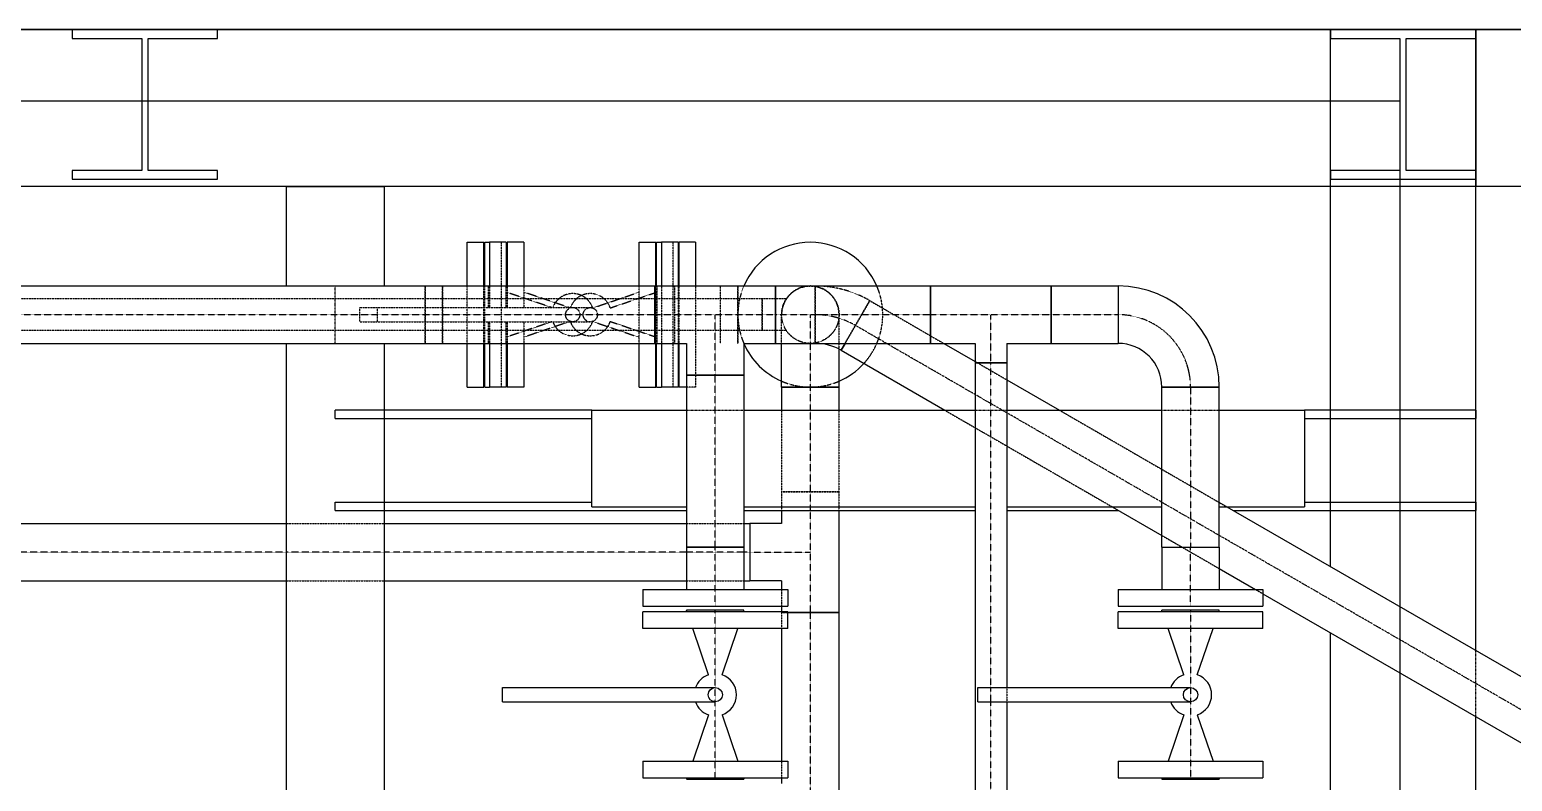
# Model space of a CAD drawing. Header units: millimetres. Extents: x -10011772 to -8149599, y 2847708 to 3434448.
# Drawn here: x -9494267 to -9491147, y 3209481 to 3211063 of the extents above; entities that cross this region are included whole.
import ezdxf

# ---------------------------------------------------------------- set-up
doc = ezdxf.new("R2010")
doc.units = ezdxf.units.MM
for name, pattern in [('DASHDOT2', [0.5, 0.25, -0.125, 0, -0.125]), ('DIVIDE2', [0.625, 0.25, -0.125, 0, -0.125, 0, -0.125]), ('HIDDEN2', [0.1875, 0.125, -0.0625])]:
    doc.linetypes.add(name, pattern=pattern)
doc.layers.add('总平面底图', color=9, linetype='Continuous')

# ---------------------------------------------------------------- blocks, each defined once
blk = doc.blocks.new('总平面底图 爆炸危险区 LOCATION I')
at = {"layer": '总平面底图'}
blk.add_line((224314.9, 141807.7), (231014.9, 141807.7), dxfattribs=at)
at = {"layer": '总平面底图', "linetype": 'Continuous'}
for p, q in [((229114.9, 141807.7), (226219.2, 141807.7)), ((227638.4, 141807.7), (227638.4, 141798.4)), ((227791.3, 141807.7), (227638.4, 141807.7)), ((227791.3, 141798.4), (227791.3, 141807.7)), ((228962, 141807.7), (228962, 141798.4)), ((229114.9, 141807.7), (228962, 141807.7)), ((228962, 141807.7), (229114.9, 141807.7)), ((228962, 141242.7), (228962, 141807.7)), ((229114.9, 141798.4), (229114.9, 141807.7)), ((229803.9, 141807.7), (229114.9, 141807.7)), ((229114.9, 141154.4), (229114.9, 141807.7)), ((229114.9, 141807.7), (229114.9, 141642.6)), ((227638.4, 141798.4), (227711.6, 141798.4)), ((227711.6, 141798.4), (227711.6, 141659.5)), ((227718.2, 141798.4), (227791.3, 141798.4)), ((227718.2, 141659.5), (227718.2, 141798.4)), ((228962, 141798.4), (229035.1, 141798.4)), ((229035.1, 141798.4), (229035.1, 141659.5)), ((229041.7, 141659.5), (229041.7, 141798.4)), ((229041.7, 141798.4), (229114.9, 141798.4)), ((224394.6, 141732.8), (229035.2, 141732.8)), ((229035.2, 141732.8), (229035.2, 140505.3)), ((227638.4, 141659.5), (227638.4, 141650.2)), ((227711.6, 141659.5), (227638.4, 141659.5)), ((227638.4, 141650.2), (227791.3, 141650.2)), ((227791.3, 141659.5), (227718.2, 141659.5)), ((227791.3, 141650.2), (227791.3, 141659.5)), ((229035.1, 141659.5), (228962, 141659.5)), ((228962, 141659.5), (228962, 141650.2)), ((228962, 141650.2), (229114.9, 141650.2)), ((229114.9, 141659.5), (229041.7, 141659.5)), ((229114.9, 141650.2), (229114.9, 141659.5)), ((229114.9, 141642.6), (224776.5, 141642.6)), ((227863.3, 141642.6), (227863.3, 141537.9)), ((227863.3, 141642.6), (227966.4, 141642.6)), ((227966.4, 141642.6), (227966.4, 141537.9)), ((229898.2, 141642.6), (229114.9, 141642.6)), ((228054, 141537.9), (228054, 141583.9)), ((228054, 141583.9), (228071.5, 141583.9)), ((228071.5, 141537.9), (228071.5, 141583.9)), ((228072.5, 141537.9), (228072.5, 141583.9)), ((228072.5, 141583.9), (228077.5, 141583.9)), ((228077.5, 141583.9), (228077.5, 141537.9)), ((228095, 141583.9), (228077.5, 141583.9)), ((228095, 141583.9), (228095, 141537.9)), ((228096, 141583.9), (228096, 141537.9)), ((228113.5, 141583.9), (228096, 141583.9)), ((228113.5, 141583.9), (228113.5, 141537.9)), ((228234.7, 141537.9), (228234.7, 141583.9)), ((228234.7, 141583.9), (228252.3, 141583.9)), ((228252.3, 141537.9), (228252.3, 141583.9)), ((228253.2, 141537.9), (228253.2, 141583.9)), ((228253.2, 141583.9), (228258.2, 141583.9)), ((228258.2, 141583.9), (228258.2, 141537.9)), ((228275.8, 141583.9), (228258.2, 141583.9)), ((228275.8, 141583.9), (228275.8, 141537.9)), ((228276.7, 141583.9), (228276.7, 141537.9)), ((228294.2, 141583.9), (228276.7, 141583.9)), ((228294.2, 141583.9), (228294.2, 141537.9)), ((224376.9, 141537.9), (228251.4, 141537.9)), ((228251.4, 141477.5), (228251.4, 141537.9)), ((228251.4, 141537.9), (228378.4, 141537.9)), ((228251.4, 141537.9), (228251.4, 141477.5)), ((228378.4, 141477.5), (228378.4, 141537.9)), ((228378.4, 141537.9), (228378.4, 141507.7)), ((228378.4, 141537.9), (228541.4, 141537.9)), ((228378.4, 141537.9), (228378.4, 141537.9)), ((228541.4, 141537.9), (228541.4, 141507.7)), ((228541.4, 141477.5), (228541.4, 141537.9)), ((228541.4, 141537.9), (228668.4, 141537.9)), ((228668.4, 141537.9), (228668.4, 141507.7)), ((228668.4, 141537.9), (228738.7, 141537.9)), ((228668.4, 141477.5), (228668.4, 141537.9)), ((228738.7, 141537.9), (228738.7, 141477.5)), ((228738.7, 141537.9), (228738.7, 141507.7)), ((228378.4, 141507.7), (228378.4, 141477.5)), ((228541.4, 141507.7), (228541.4, 141477.5)), ((228668.4, 141507.7), (228668.4, 141477.5)), ((228738.7, 141507.7), (228738.7, 141477.5)), ((224376.9, 141477.5), (228251.4, 141477.5)), ((227863.3, 141477.5), (227863.3, 140487.9)), ((227966.4, 141477.5), (227966.4, 140487.9)), ((228054, 141431.5), (228054, 141477.5)), ((228071.5, 141431.5), (228071.5, 141477.5)), ((228072.5, 141431.5), (228072.5, 141477.5)), ((228077.5, 141477.5), (228077.5, 141431.5)), ((228095, 141477.5), (228095, 141431.5)), ((228096, 141477.5), (228096, 141431.5)), ((228113.5, 141477.5), (228113.5, 141431.5)), ((228234.7, 141431.5), (228234.7, 141477.5)), ((228251.4, 141477.5), (228284.7, 141477.5)), ((228252.3, 141431.5), (228252.3, 141477.5)), ((228253.2, 141431.5), (228253.2, 141477.5)), ((228258.2, 141477.5), (228258.2, 141431.5)), ((228275.8, 141477.5), (228275.8, 141431.5)), ((228276.7, 141477.5), (228276.7, 141431.5)), ((228284.7, 141477.5), (228284.7, 141444.2)), ((228345, 141477.5), (228378.4, 141477.5)), ((228345, 141477.5), (228345, 141444.2)), ((228378.4, 141477.5), (228541.4, 141477.5)), ((228378.4, 141477.5), (228378.4, 141477.5)), ((228384.7, 141431.5), (228384.7, 141477.5)), ((228451.4, 141477.5), (228447.2, 141470.2)), ((228447.2, 141470.2), (228451.4, 141477.5)), ((228541.4, 141477.5), (228588.2, 141477.5)), ((228555.2, 141477.5), (228588.2, 141458.5)), ((228588.2, 141477.5), (228588.2, 141456.9)), ((228621.6, 141477.5), (228668.4, 141477.5)), ((228621.6, 141477.5), (228621.6, 141456.9)), ((228668.4, 141477.5), (228738.7, 141477.5)), ((228445, 141471.4), (228445, 141431.5)), ((228447.2, 141470.2), (228556.3, 141407.2)), ((228604.9, 141456.9), (228588.2, 141456.9)), ((228588.2, 141456.9), (228588.2, 140695.8)), ((228588.2, 141456.9), (228621.6, 141456.9)), ((228590.9, 141456.9), (228590.9, 141456.9)), ((228621.6, 141456.9), (228604.9, 141456.9)), ((228621.6, 141456.9), (228621.6, 141115.2)), ((228054, 141431.5), (228071.5, 141431.5)), ((228072.5, 141431.5), (228077.5, 141431.5)), ((228095, 141431.5), (228077.5, 141431.5)), ((228113.5, 141431.5), (228096, 141431.5)), ((228234.7, 141431.5), (228252.3, 141431.5)), ((228253.2, 141431.5), (228258.2, 141431.5)), ((228275.8, 141431.5), (228258.2, 141431.5)), ((228284.7, 141431.5), (228276.7, 141431.5)), ((228314.9, 141444.2), (228284.7, 141444.2)), ((228284.7, 141444.2), (228284.7, 141263)), ((228284.7, 141444.2), (228345, 141444.2)), ((228294.2, 141444.2), (228294.2, 141444.2)), ((228345, 141444.2), (228314.9, 141444.2)), ((228345, 141444.2), (228345, 141263)), ((228384.7, 141431.5), (228445, 141431.5)), ((228445, 141431.5), (228384.7, 141431.5)), ((228384.7, 141431.5), (228384.7, 141407.2)), ((228445, 141431.5), (228445, 141407.2)), ((228621.6, 141439.2), (228677, 141407.2)), ((228784.7, 141431.5), (228814.9, 141431.5)), ((228784.7, 141263), (228784.7, 141431.5)), ((228845, 141431.5), (228784.7, 141431.5)), ((228814.9, 141431.5), (228845, 141431.5)), ((228845, 141263), (228845, 141431.5)), ((227914.9, 141398.5), (227914.9, 141407.2)), ((228184.9, 141407.2), (227914.9, 141407.2)), ((227914.9, 141398.5), (228184.9, 141398.5)), ((228184.9, 141305.6), (228184.9, 141407.2)), ((228184.9, 141407.2), (228284.7, 141407.2)), ((228345, 141407.2), (228588.2, 141407.2)), ((228621.6, 141407.2), (228784.7, 141407.2)), ((228845, 141407.2), (228934.9, 141407.2)), ((229114.9, 141407.2), (228934.9, 141407.2)), ((228934.9, 141407.2), (228934.9, 141305.6)), ((228934.9, 141398.5), (229114.9, 141398.5)), ((229114.9, 141407.2), (229114.9, 141398.5)), ((227914.9, 141310.3), (228184.9, 141310.3)), ((227914.9, 141301.6), (227914.9, 141310.3)), ((228184.9, 141305.6), (228284.7, 141305.6)), ((228345, 141305.6), (228588.2, 141305.6)), ((228621.6, 141305.6), (228784.7, 141305.6)), ((228732.3, 141305.6), (228784.7, 141275.4)), ((228845, 141305.6), (228934.9, 141305.6)), ((228852.9, 141305.6), (229214.3, 141097)), ((228934.9, 141310.3), (229114.9, 141310.3)), ((229114.9, 141310.3), (229114.9, 141301.6)), ((227914.9, 141301.6), (228284.7, 141301.6)), ((228345, 141301.6), (228588.2, 141301.6)), ((228384.7, 141301.6), (228384.7, 141287.9)), ((228445, 141301.6), (228445, 141194.2)), ((228621.6, 141301.6), (228739.3, 141301.6)), ((228860, 141301.6), (229114.9, 141301.6)), ((227136.7, 141287.9), (227863.3, 141287.9)), ((227966.4, 141287.9), (228284.7, 141287.9)), ((228345, 141287.9), (228351.4, 141287.9)), ((228351.4, 141287.9), (228351.4, 141227.5)), ((228384.7, 141287.9), (228351.4, 141287.9)), ((228351.4, 141287.9), (228351.4, 141227.5)), ((228314.9, 141263), (228284.7, 141263)), ((228284.7, 141263), (228314.9, 141263)), ((228284.7, 141263), (228284.7, 141218.6)), ((228345, 141263), (228314.9, 141263)), ((228314.9, 141263), (228345, 141263)), ((228345, 141263), (228345, 141218.6)), ((228784.7, 141263), (228814.9, 141263)), ((228784.7, 141263), (228814.9, 141263)), ((228784.7, 141263), (228784.7, 141218.6)), ((228814.9, 141263), (228845, 141263)), ((228814.9, 141263), (228845, 141263)), ((228845, 141263), (228845, 141218.6)), ((227136.7, 141227.5), (227863.3, 141227.5)), ((227966.4, 141227.5), (228284.7, 141227.5)), ((228345, 141227.5), (228351.4, 141227.5)), ((228384.7, 141227.5), (228351.4, 141227.5)), ((228384.7, 141227.5), (228384.7, 141218.6)), ((228845, 141240.5), (228883.1, 141218.6)), ((228238.7, 141218.6), (228314.9, 141218.6)), ((228238.7, 141218.6), (228238.7, 141201.1)), ((228314.9, 141218.6), (228391.1, 141218.6)), ((228391.1, 141218.6), (228391.1, 141201.1)), ((228738.7, 141218.6), (228814.9, 141218.6)), ((228738.7, 141218.6), (228738.7, 141201.1)), ((228814.9, 141218.6), (228891.1, 141218.6)), ((228891.1, 141218.6), (228891.1, 141201.1)), ((228891.1, 141214), (229184.1, 141044.8)), ((228238.7, 141201.1), (228314.9, 141201.1)), ((228314.9, 141195.1), (228238.7, 141195.1)), ((228238.7, 141177.6), (228238.7, 141195.1)), ((228314.9, 141196.6), (228284.7, 141196.6)), ((228285.2, 141195.1), (228284.7, 141196.6)), ((228314.9, 141201.1), (228391.1, 141201.1)), ((228345, 141196.6), (228314.9, 141196.6)), ((228391.1, 141195.1), (228314.9, 141195.1)), ((228344.5, 141195.1), (228345, 141196.6)), ((228384.7, 141201.1), (228384.7, 141195.1)), ((228391.1, 141177.6), (228391.1, 141195.1)), ((228738.7, 141201.1), (228814.9, 141201.1)), ((228814.9, 141195.1), (228738.7, 141195.1)), ((228738.7, 141177.6), (228738.7, 141195.1)), ((228845, 141196.6), (228784.7, 141196.6)), ((228785.2, 141195.1), (228784.7, 141196.6)), ((228814.9, 141201.1), (228891.1, 141201.1)), ((228891.1, 141195.1), (228814.9, 141195.1)), ((228844.5, 141195.1), (228845, 141196.6)), ((228891.1, 141177.6), (228891.1, 141195.1)), ((228391.1, 141194.2), (228445, 141194.2)), ((228445, 141194.2), (228391.1, 141194.2)), ((228445, 141194.2), (228445, 140710.5)), ((228314.9, 141177.6), (228238.7, 141177.6)), ((228307.7, 141128.8), (228291.2, 141177.6)), ((228391.1, 141177.6), (228314.9, 141177.6)), ((228322, 141128.8), (228338.6, 141177.6)), ((228384.7, 141177.6), (228384.7, 141037.8)), ((228814.9, 141177.6), (228738.7, 141177.6)), ((228807.7, 141128.8), (228791.2, 141177.6)), ((228891.1, 141177.6), (228814.9, 141177.6)), ((228822, 141128.8), (228838.6, 141177.6)), ((228962, 140674.4), (228962, 141173)), ((228091, 141107.7), (228091, 141115.2)), ((228091, 141115.2), (228314.9, 141115.2)), ((228091, 141100.2), (228091, 141107.7)), ((228591, 141107.7), (228591, 141115.2)), ((228591, 141115.2), (228814.9, 141115.2)), ((228591, 141100.2), (228591, 141107.7)), ((228091, 141100.2), (228314.9, 141100.2)), ((228307.7, 141086.7), (228291.2, 141037.8)), ((228322, 141086.7), (228338.6, 141037.8)), ((228591, 141100.2), (228814.9, 141100.2)), ((228621.6, 141100.2), (228621.6, 140695.8)), ((228807.7, 141086.7), (228791.2, 141037.8)), ((228822, 141086.7), (228838.6, 141037.8)), ((229114.9, 140674.4), (229114.9, 141084.8)), ((228238.7, 141037.8), (228314.9, 141037.8)), ((228238.7, 141037.8), (228238.7, 141020.3)), ((228314.9, 141037.8), (228391.1, 141037.8)), ((228391.1, 141037.8), (228391.1, 141020.3)), ((228738.7, 141037.8), (228814.9, 141037.8)), ((228738.7, 141037.8), (228738.7, 141020.3)), ((228814.9, 141037.8), (228891.1, 141037.8)), ((228891.1, 141037.8), (228891.1, 141020.3)), ((228238.7, 141020.3), (228314.9, 141020.3)), ((228285.2, 141020.3), (228284.7, 141018.8)), ((228284.7, 141018.8), (228345, 141018.8)), ((228314.9, 141020.3), (228391.1, 141020.3)), ((228344.5, 141020.3), (228345, 141018.8)), ((228384.7, 141020.3), (228384.7, 141014.4)), ((228738.7, 141020.3), (228814.9, 141020.3)), ((228785.2, 141020.3), (228784.7, 141018.8)), ((228784.7, 141018.8), (228814.9, 141018.8)), ((228814.9, 141020.3), (228891.1, 141020.3)), ((228814.9, 141018.8), (228845, 141018.8)), ((228844.5, 141020.3), (228845, 141018.8))]:
    blk.add_line(p, q, dxfattribs=at)
at = {"layer": '总平面底图', "linetype": 'HIDDEN2'}
for p, q in [((228090, 141507.7), (228090, 141583.9)), ((228270.7, 141507.7), (228270.7, 141583.9)), ((228364.1, 141524.4), (224953, 141524.4)), ((228009.6, 141537.9), (228009.6, 141477.5)), ((228009.6, 141507.7), (228009.6, 141537.9)), ((228028, 141537.9), (228028, 141477.5)), ((228028, 141507.7), (228028, 141537.9)), ((228054, 141507.7), (228054, 141537.9)), ((228071.5, 141507.7), (228071.5, 141537.9)), ((228072.5, 141507.7), (228072.5, 141537.9)), ((228076, 141537.9), (228076, 141515.2)), ((228077.5, 141537.3), (228076, 141537.9)), ((228077.5, 141537.9), (228077.5, 141515.2)), ((228094.5, 141537.9), (228094.5, 141515.2)), ((228096, 141537.3), (228094.5, 141537.9)), ((228095, 141537.9), (228095, 141515.2)), ((228142.8, 141515.2), (228095, 141531.4)), ((228096, 141537.9), (228096, 141515.2)), ((228113.5, 141537.9), (228113.5, 141515.2)), ((228161.2, 141515.2), (228113.5, 141531.4)), ((228185.9, 141514.8), (228234.7, 141531.4)), ((228204.4, 141514.8), (228253.2, 141531.4)), ((228234.7, 141507.7), (228234.7, 141537.9)), ((228252.3, 141507.7), (228252.3, 141537.9)), ((228252.3, 141537.3), (228253.8, 141537.9)), ((228253.2, 141507.7), (228253.2, 141537.9)), ((228253.8, 141477.5), (228253.8, 141537.9)), ((228258.2, 141537.9), (228258.2, 141507.7)), ((228270.7, 141537.3), (228272.3, 141537.9)), ((228272.3, 141477.5), (228272.3, 141537.9)), ((228275.8, 141537.9), (228275.8, 141507.7)), ((228276.7, 141537.9), (228276.7, 141507.7)), ((228294.2, 141537.9), (228294.2, 141507.7)), ((228320.2, 141537.9), (228320.2, 141507.7)), ((228320.2, 141537.9), (228320.2, 141477.5)), ((228338.7, 141507.7), (228338.7, 141537.9)), ((228338.7, 141537.9), (228338.7, 141507.7)), ((228364.1, 141524.4), (228364.1, 141491)), ((228389.8, 141524.4), (228364.1, 141524.4)), ((228364.1, 141507.7), (228364.1, 141524.4)), ((228420, 141537.9), (228420, 141477.5)), ((228420, 141477.5), (228420, 141537.9)), ((228451.4, 141477.5), (228477.4, 141522.5)), ((228477.4, 141522.5), (228462.3, 141496.4)), ((228477.4, 141522.5), (228555.2, 141477.5)), ((227941, 141507.7), (227941, 141515.2)), ((227941, 141515.2), (228164.9, 141515.2)), ((227941, 141500.2), (227941, 141507.7)), ((227959.5, 141507.7), (227959.5, 141515.2)), ((227959.5, 141500.2), (227959.5, 141507.7)), ((228009.6, 141477.5), (228009.6, 141507.7)), ((228028, 141477.5), (228028, 141507.7)), ((228054, 141477.5), (228054, 141507.7)), ((228071.5, 141477.5), (228071.5, 141507.7)), ((228072.5, 141477.5), (228072.5, 141507.7)), ((228090, 141431.5), (228090, 141507.7)), ((228164.9, 141515.2), (228183.4, 141515.2)), ((228234.7, 141477.5), (228234.7, 141507.7)), ((228252.3, 141477.5), (228252.3, 141507.7)), ((228253.2, 141477.5), (228253.2, 141507.7)), ((228258.2, 141507.7), (228258.2, 141477.5)), ((228270.7, 141431.5), (228270.7, 141507.7)), ((228275.8, 141507.7), (228275.8, 141477.5)), ((228276.7, 141507.7), (228276.7, 141477.5)), ((228294.2, 141507.7), (228294.2, 141444.2)), ((228320.2, 141507.7), (228320.2, 141477.5)), ((228338.7, 141477.5), (228338.7, 141507.7)), ((228338.7, 141507.7), (228338.7, 141477.5)), ((228364.1, 141491), (228364.1, 141507.7)), ((228384.7, 141477.5), (228384.7, 141507.7)), ((228445, 141507.7), (228445, 141471.4)), ((227941, 141500.2), (228164.9, 141500.2)), ((228076, 141500.2), (228076, 141477.5)), ((228077.5, 141500.2), (228077.5, 141477.5)), ((228094.5, 141500.2), (228094.5, 141477.5)), ((228095, 141500.2), (228095, 141477.5)), ((228142.8, 141500.2), (228095, 141484)), ((228096, 141500.2), (228096, 141477.5)), ((228113.5, 141500.2), (228113.5, 141477.5)), ((228161.2, 141500.2), (228113.5, 141484)), ((228164.9, 141500.2), (228183.4, 141500.2)), ((228185.9, 141500.6), (228234.7, 141484)), ((228204.4, 141500.6), (228253.2, 141484)), ((228462.3, 141496.4), (228451.4, 141477.5)), ((228364.1, 141491), (224953, 141491)), ((228077.5, 141478.1), (228076, 141477.5)), ((228096, 141478.1), (228094.5, 141477.5)), ((228252.3, 141478.1), (228253.8, 141477.5)), ((228270.7, 141478.1), (228272.3, 141477.5)), ((228389.8, 141491), (228364.1, 141491)), ((228588.2, 141458.5), (228590.9, 141456.9)), ((228590.9, 141456.9), (228621.6, 141439.2)), ((228294.2, 141431.5), (228284.7, 141431.5)), ((228294.2, 141444.2), (228294.2, 141431.5)), ((228384.7, 141407.2), (228384.7, 141321.2)), ((228445, 141407.2), (228445, 141321.2)), ((228556.3, 141407.2), (228732.3, 141305.6)), ((228677, 141407.2), (228852.9, 141305.6)), ((228384.7, 141321.2), (228445, 141321.2)), ((228384.7, 141321.2), (228384.7, 141301.6)), ((228445, 141321.2), (228384.7, 141321.2)), ((228445, 141321.2), (228445, 141301.6)), ((227863.3, 141287.9), (227966.4, 141287.9)), ((228284.7, 141287.9), (228345, 141287.9)), ((228784.7, 141275.4), (228845, 141240.5)), ((227863.3, 141227.5), (227966.4, 141227.5)), ((228284.7, 141227.5), (228345, 141227.5)), ((228384.7, 141218.6), (228384.7, 141201.1)), ((228883.1, 141218.6), (228891.1, 141214)), ((228384.7, 141195.1), (228384.7, 141194.2)), ((228384.7, 141194.2), (228391.1, 141194.2)), ((228391.1, 141194.2), (228384.7, 141194.2)), ((228384.7, 141194.2), (228384.7, 141177.6)), ((228621.6, 141115.2), (228621.6, 141100.2)), ((228384.7, 141037.8), (228384.7, 141020.3))]:
    blk.add_line(p, q, dxfattribs=at)
at = {"layer": '总平面底图', "linetype": 'DASHDOT2'}
for p, q in [((227914.9, 141477.5), (227914.9, 141537.9)), ((228284.7, 141407.2), (228345, 141407.2)), ((228588.2, 141407.2), (228621.6, 141407.2)), ((228784.7, 141407.2), (228845, 141407.2)), ((229114.9, 141084.8), (229114.9, 141154.4))]:
    blk.add_line(p, q, dxfattribs=at)
at = {"layer": '总平面底图', "linetype": 'DIVIDE2'}
for p, q in [((228251.4, 141507.7), (224376.9, 141507.7)), ((228378.4, 141507.7), (228251.4, 141507.7)), ((228251.4, 141507.7), (228251.4, 141507.7)), ((228251.4, 141507.7), (228251.4, 141507.7)), ((228314.9, 141444.2), (228314.9, 141507.7)), ((228378.4, 141507.7), (228378.4, 141507.7)), ((228541.4, 141507.7), (228378.4, 141507.7)), ((228414.9, 141477.5), (228414.9, 141507.7)), ((228668.4, 141507.7), (228541.4, 141507.7)), ((228541.4, 141507.7), (228541.4, 141507.7)), ((228541.4, 141507.7), (228541.4, 141507.7)), ((228604.9, 141456.9), (228604.9, 141507.7)), ((228738.7, 141507.7), (228668.4, 141507.7)), ((228668.4, 141507.7), (228668.4, 141507.7)), ((228738.7, 141507.7), (228738.7, 141507.7)), ((228738.7, 141507.7), (228738.7, 141507.7)), ((228494.9, 141477.5), (228462.3, 141496.4)), ((228462.3, 141496.4), (228462.3, 141496.4)), ((228462.3, 141496.4), (228462.3, 141496.4)), ((228414.9, 141431.5), (228414.9, 141477.5)), ((228588.2, 141423.7), (228494.9, 141477.5)), ((228604.9, 141115.2), (228604.9, 141456.9)), ((228604.9, 141456.9), (228604.9, 141456.9)), ((228314.9, 141263), (228314.9, 141444.2)), ((228314.9, 141444.2), (228314.9, 141444.2)), ((228414.9, 141431.5), (228414.9, 141431.5)), ((228414.9, 141431.5), (228414.9, 141431.5)), ((228414.9, 141407.2), (228414.9, 141431.5)), ((228814.9, 141431.5), (228814.9, 141263)), ((228814.9, 141431.5), (228814.9, 141431.5)), ((228814.9, 141431.5), (228814.9, 141431.5)), ((228845, 141275.4), (228588.2, 141423.7)), ((228414.9, 141321.2), (228414.9, 141407.2)), ((228414.9, 141321.2), (228414.9, 141321.2)), ((228414.9, 141321.2), (228414.9, 141321.2)), ((228414.9, 141301.6), (228414.9, 141321.2)), ((228414.9, 141194.2), (228414.9, 141301.6)), ((229199.2, 141070.9), (228845, 141275.4)), ((227863.3, 141257.7), (227136.7, 141257.7)), ((227966.4, 141257.7), (227863.3, 141257.7)), ((228284.7, 141257.7), (227966.4, 141257.7)), ((228345, 141257.7), (228284.7, 141257.7)), ((228314.9, 141201.1), (228314.9, 141263)), ((228351.4, 141257.7), (228345, 141257.7)), ((228351.4, 141257.7), (228351.4, 141257.7)), ((228351.4, 141257.7), (228414.9, 141257.7)), ((228814.9, 141201.1), (228814.9, 141263)), ((228314.9, 141018.8), (228314.9, 141196.6)), ((228814.9, 141196.6), (228814.9, 141018.8)), ((228414.9, 141194.2), (228414.9, 141194.2)), ((228414.9, 140710.5), (228414.9, 141194.2)), ((228604.9, 141100.2), (228604.9, 141115.2)), ((228604.9, 140695.8), (228604.9, 141100.2))]:
    blk.add_line(p, q, dxfattribs=at)
at = {"layer": '总平面底图', "linetype": 'HIDDEN2'}
for centre, radius in [((228414.9, 141507.7), 30.2), ((228164.9, 141507.7), 7.5), ((228183.4, 141507.7), 7.5)]:
    blk.add_circle(centre, radius, dxfattribs=at)
at = {"layer": '总平面底图', "linetype": 'Continuous'}
for centre in [(228314.9, 141107.7), (228814.9, 141107.7)]:
    blk.add_circle(centre, 7.5, dxfattribs=at)
for centre, radius, start, end in [((228414.9, 141507.7), 76.2, 23.318, 156.682), ((228738.7, 141431.5), 106.4, 0, 90), ((228414.9, 141507.7), 76.2, 203.5781, 246.682), ((228420, 141423.1), 54.5, 60, 90), ((228738.7, 141431.5), 46, 0, 90), ((228414.9, 141507.7), 76.2, 293.318, 317.6606), ((228314.9, 141107.7), 22.2, 108.7414, 160.278), ((228314.9, 141107.7), 22.2, 0, 71.2587), ((228814.9, 141107.7), 22.2, 108.7414, 160.278), ((228814.9, 141107.7), 22.2, 0, 71.2587), ((228314.9, 141107.7), 22.2, 288.7414, 0), ((228814.9, 141107.7), 22.2, 288.7414, 0), ((228314.9, 141107.7), 22.2, 199.7221, 251.2587), ((228814.9, 141107.7), 22.2, 199.7221, 251.2587)]:
    blk.add_arc(centre, radius, start, end, dxfattribs=at)
at = {"layer": '总平面底图', "linetype": 'HIDDEN2'}
for centre, radius, start, end in [((228164.9, 141507.7), 22.2, 18.7413, 160.2779), ((228183.4, 141507.7), 22.2, 18.7413, 160.2779), ((228414.9, 141507.7), 76.2, 156.682, 203.5781), ((228414.9, 141507.7), 30.2, 0, 180), ((228420, 141423.1), 114.8, 60, 90), ((228414.9, 141507.7), 76.2, 0, 23.318), ((228414.9, 141507.7), 76.2, 317.6606, 0), ((228164.9, 141507.7), 22.2, 199.7221, 341.2587), ((228183.4, 141507.7), 22.2, 199.7221, 341.2587), ((228414.9, 141507.7), 76.2, 246.682, 293.318)]:
    blk.add_arc(centre, radius, start, end, dxfattribs=at)
at = {"layer": '总平面底图', "linetype": 'DIVIDE2'}
for centre, radius, start in [((228420, 141423.1), 84.6, 60), ((228738.7, 141431.5), 76.2, 0)]:
    blk.add_arc(centre, radius, start, 90, dxfattribs=at)

msp = doc.modelspace()

# ---------------------------------------------------------------- block references
at = {"layer": '总平面底图', "xscale": 2, "yscale": 2, "zscale": 2}
msp.add_blockref('总平面底图 爆炸危险区 LOCATION I', (-9949454.3, 2927447.9), dxfattribs=at)

doc.saveas('drawing.dxf')
